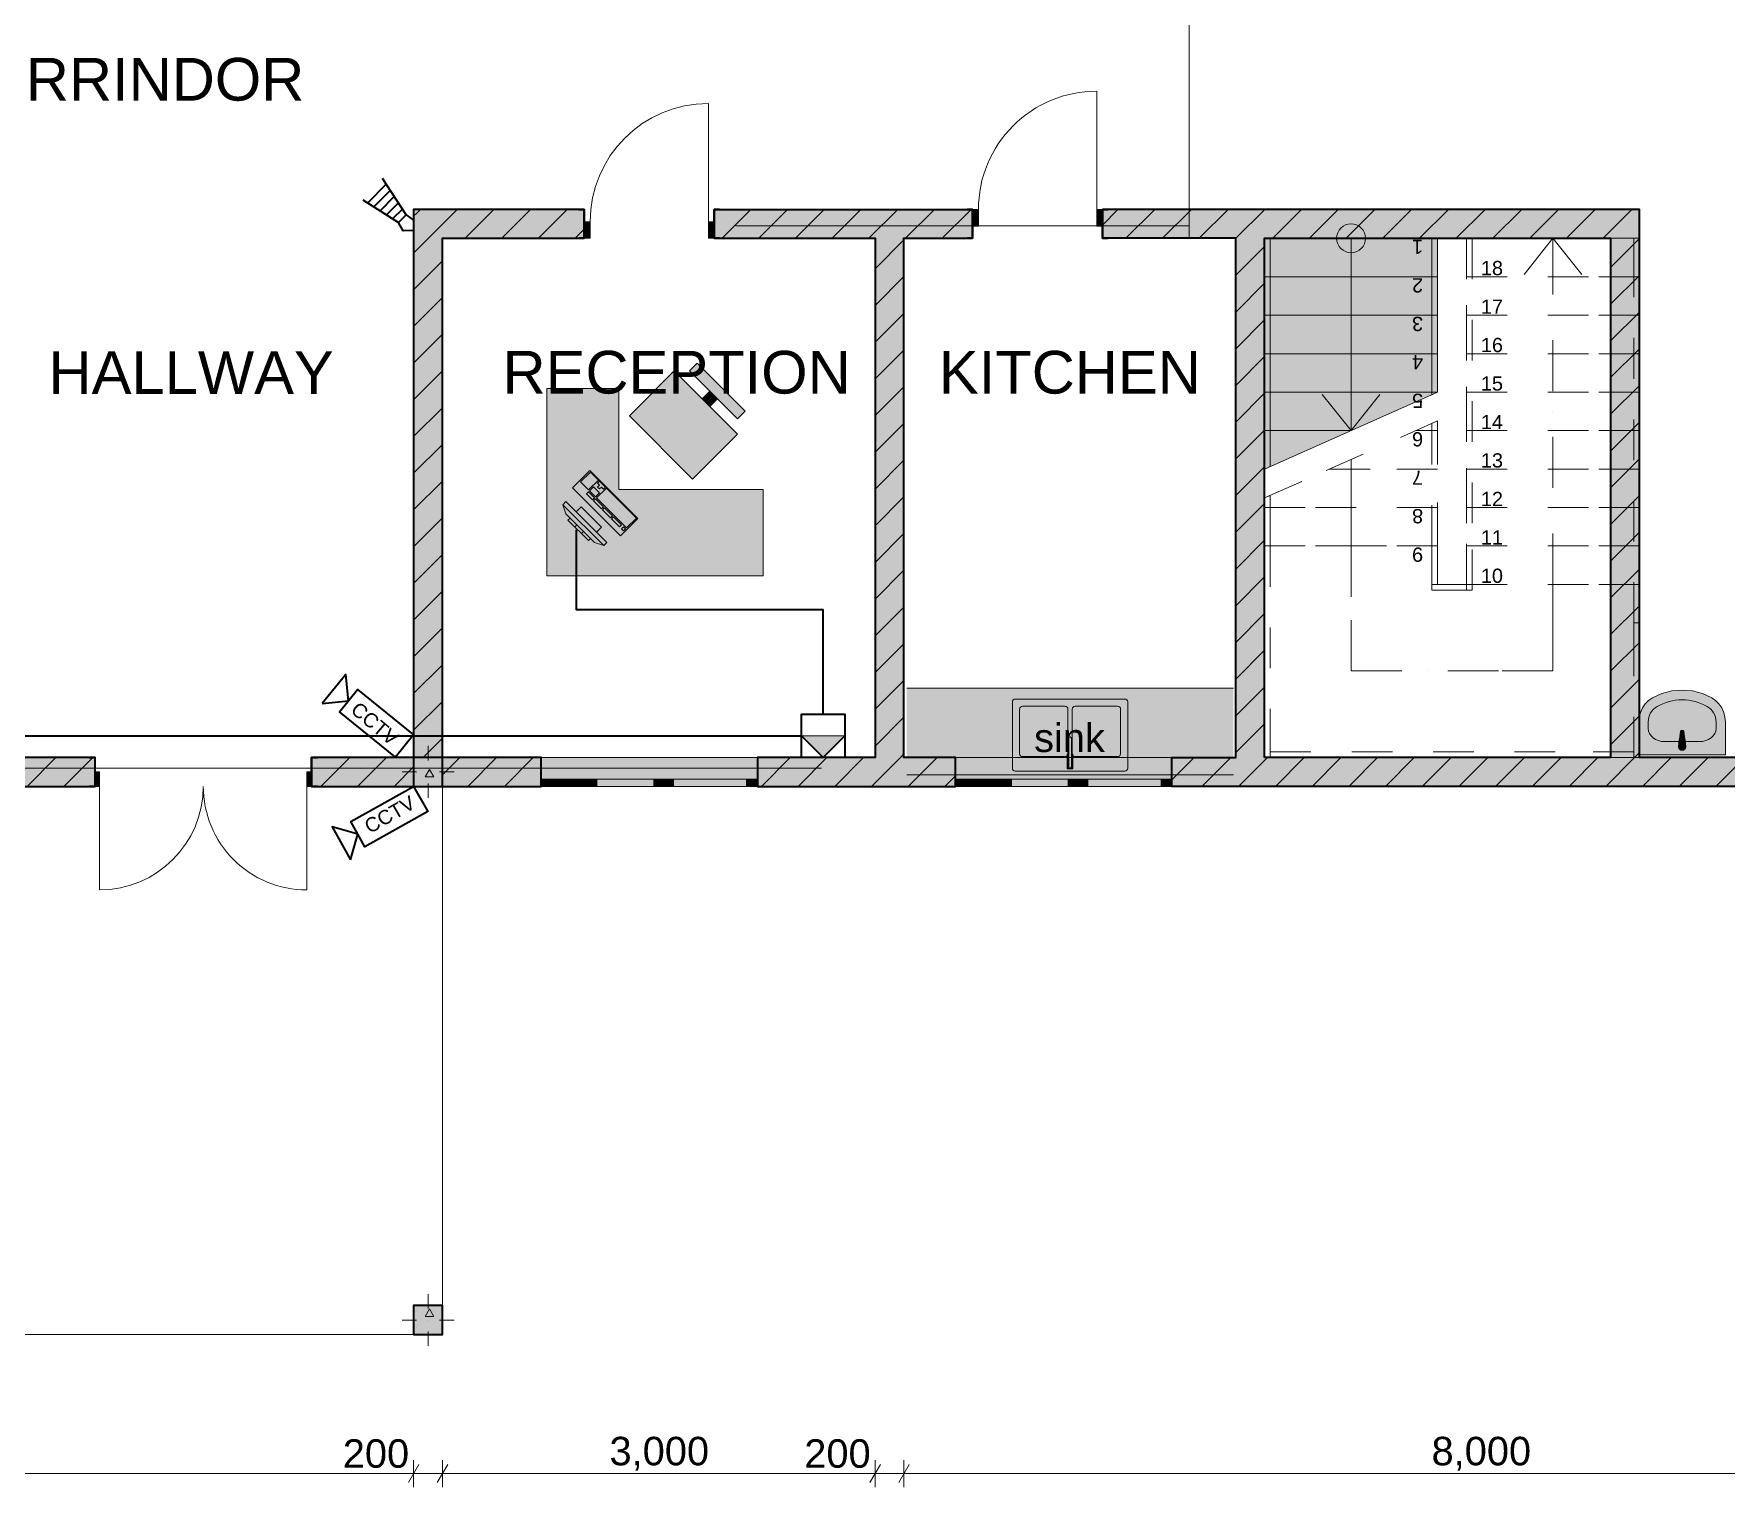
# Model space of a CAD drawing. Header units: millimetres. Extents: x 0.6 to 15.6, y 0.6 to 9.9.
# Drawn here: x 5.384 to 10.004, y 2.847 to 6.815 of the extents above; entities that cross this region are included whole.
import ezdxf

# ---------------------------------------------------------------- set-up
doc = ezdxf.new("R2010")
doc.units = ezdxf.units.MM
doc.layers.add('PDF_Geometry', color=7, linetype='Continuous', true_color=0x029e21)
doc.layers.add('PDF_Solid Fills', color=7, linetype='Continuous', true_color=0xffffff)
doc.layers.add('PDF_Text', color=7, linetype='Continuous')
doc.styles.add('PDF Arial-BoldMT', font='arial.ttf')
doc.styles.add('PDF ArialMT', font='arial.ttf')

msp = doc.modelspace()

# ---------------------------------------------------------------- hatches: boundary and pattern name
at = {"layer": 'PDF_Solid Fills', "transparency": 33554559}
for points in [[(6.4207, 6.3351), (6.8866, 6.3351), (6.8866, 6.3017), (6.8866, 6.2564), (6.4994, 6.2564)], [(7.2409, 6.3351), (7.9467, 6.3351), (7.9467, 6.2899), (7.9467, 6.2564), (7.2409, 6.2564), (7.2409, 6.3017)], [(8.3011, 6.3351), (9.7672, 6.3351), (9.6884, 6.2564), (8.3011, 6.2564), (8.3011, 6.2899)], [(6.7844, 5.3347), (6.7844, 5.8465), (6.9812, 5.8465), (6.9812, 5.5709), (7.3749, 5.5709), (7.3749, 5.3347)], [(6.9478, 5.4261), (6.9395, 5.4178), (6.9144, 5.4261), (6.9033, 5.4372), (6.8977, 5.4317), (6.842, 5.4873), (6.8476, 5.4929), (6.8364, 5.5041), (6.8281, 5.5291), (6.8364, 5.5375), (6.8643, 5.5096), (6.8782, 5.5236), (6.9339, 5.4679), (6.92, 5.454)], [(8.3623, 4.9988), (8.3679, 4.9965), (8.3701, 4.991), (8.3701, 4.8099), (8.3679, 4.8043), (8.3623, 4.802), (8.0631, 4.802), (8.0575, 4.8043), (8.0552, 4.8099), (8.0552, 4.991), (8.0575, 4.9965), (8.0631, 4.9988)], [(10.0018, 4.8461), (9.7655, 4.8461), (9.7655, 4.9363), (9.7667, 4.9496), (9.7701, 4.9624), (9.7756, 4.9744), (9.7831, 4.9853), (9.7922, 4.9945), (9.8029, 5.0018), (9.8285, 5.0136), (9.8557, 5.0208), (9.8837, 5.0232), (9.9116, 5.0208), (9.9388, 5.0136), (9.9644, 5.0018), (9.975, 4.9945), (9.9842, 4.9853), (9.9917, 4.9744), (9.9972, 4.9624), (10.0006, 4.9496), (10.0018, 4.9363)], [(9.8935, 4.8687), (9.8906, 4.8617), (9.8837, 4.8588), (9.8767, 4.8617), (9.8738, 4.8687), (9.8754, 4.8852), (9.8767, 4.8889), (9.8793, 4.9098), (9.8807, 4.9125), (9.8837, 4.9136), (9.8866, 4.9125), (9.888, 4.9098), (9.8906, 4.8889), (9.8919, 4.8852)], [(8.2162, 4.8917), (8.2162, 4.8138), (8.2152, 4.8113), (8.2127, 4.8103), (8.2102, 4.8113), (8.2091, 4.8138), (8.2091, 4.8917), (8.2102, 4.8942), (8.2127, 4.8953), (8.2152, 4.8942)], [(5.2396, 4.8391), (5.5509, 4.8391), (5.5509, 4.7997), (5.5509, 4.7603), (5.2396, 4.7603)], [(6.4207, 4.8391), (6.4207, 4.7603), (6.1414, 4.7603), (6.1414, 4.7997), (6.1414, 4.8391)], [(6.7685, 4.8391), (6.7685, 4.78), (6.7685, 4.7603), (6.4994, 4.7603), (6.4994, 4.8391)], [(6.7685, 4.7603), (6.7685, 4.78), (6.7685, 4.8391), (7.359, 4.8391), (7.359, 4.78), (7.359, 4.7603)], [(7.9001, 4.8391), (7.9001, 4.78), (7.9001, 4.7603), (7.359, 4.7603), (7.359, 4.78), (7.359, 4.8391)], [(7.9001, 4.7603), (7.9001, 4.78), (7.9001, 4.8391), (8.4906, 4.8391), (8.4906, 4.78), (8.4906, 4.7603)], [(8.2205, 4.8339), (8.2205, 4.8083), (8.2048, 4.8083), (8.2048, 4.8339), (8.2091, 4.8339), (8.2091, 4.8138), (8.2102, 4.8113), (8.2127, 4.8103), (8.2152, 4.8113), (8.2162, 4.8138), (8.2162, 4.8339)], [(10.9089, 4.8391), (10.9876, 4.7603), (8.4906, 4.7603), (8.4906, 4.78), (8.4906, 4.8391)]]:
    msp.add_hatch(color=256, dxfattribs=at).paths.add_polyline_path(points)

# ---------------------------------------------------------------- linework, layer by layer
at = {"layer": 'PDF_Geometry', "color": 123, "lineweight": 18, "true_color": 0x71cebe}
msp.add_lwpolyline([(1.3813, 8.7761), (10.9876, 8.7761), (10.9876, 4.7603), (6.4994, 4.7603), (6.4994, 3.2643), (5.1608, 3.2643), (5.1608, 4.7603), (1.3813, 4.7603)], close=True, dxfattribs=at)
at = {"layer": 'PDF_Geometry', "color": 52, "lineweight": 18, "true_color": 0xdcd214}
for points in [[(7.5342, 4.8101), (1.427, 4.8101), (1.427, 8.7221), (8.5381, 8.7221), (8.5381, 6.2564)], [(8.5381, 6.2904), (7.3001, 6.2904)]]:
    msp.add_lwpolyline(points, dxfattribs=at)
at = {"layer": 'PDF_Geometry', "color": 30, "lineweight": 18, "true_color": 0xff6600}
for points in [[(8.2853, 6.3351), (8.2853, 6.658, 0.414238), (7.9625, 6.3351)], [(7.2252, 6.3017), (7.2252, 6.6245, 0.414192), (6.9023, 6.3017)], [(5.5635, 4.7603), (5.5635, 4.4777, 0.414171), (5.8462, 4.7603, 0.414224), (6.1288, 4.4777), (6.1288, 4.7603)]]:
    msp.add_lwpolyline(points, format="xyb", dxfattribs=at)
at = {"layer": 'PDF_Geometry', "color": 5, "lineweight": 35}
for points in [[(6.2824, 6.3614), (6.3792, 6.2999), (6.4001, 6.3208), (6.3356, 6.4197)], [(6.346, 6.4038), (6.2953, 6.3532)], [(6.357, 6.387), (6.3123, 6.3424)], [(6.3679, 6.3703), (6.3294, 6.3316)], [(6.3789, 6.3533), (6.3464, 6.3208)], [(6.3899, 6.3364), (6.3634, 6.3099)], [(6.4001, 6.3208), (6.4205, 6.3063), (6.4207, 6.2776), (6.3923, 6.2765), (6.3792, 6.2999)], [(7.5383, 4.9572), (7.5383, 5.2426), (6.865, 5.2426), (6.865, 5.461)], [(1.7284, 4.8981), (2.6341, 4.8981), (2.6932, 4.8391), (2.7522, 4.8981), (3.7374, 4.8981), (3.7965, 4.8391), (3.8555, 4.8981), (7.4793, 4.8981), (7.5383, 4.8391), (7.5974, 4.8981)]]:
    msp.add_lwpolyline(points, dxfattribs=at)
at = {"layer": 'PDF_Geometry', "color": 7, "lineweight": 35}
for points in [[(6.8866, 6.3351), (6.8866, 6.3017), (6.8866, 6.2564), (6.872, 6.2564), (6.8866, 6.2564), (6.8866, 6.3017), (6.8866, 6.3351), (6.872, 6.3351), (6.8866, 6.3351), (6.4207, 6.3351), (6.4207, 4.8391), (6.1414, 4.8391)], [(7.2409, 6.3351), (7.2555, 6.3351), (7.2409, 6.3351), (7.2409, 6.3017), (7.2409, 6.3351), (7.9467, 6.3351), (7.9322, 6.3351), (7.9467, 6.3351), (7.9467, 6.2899), (7.9467, 6.2564), (7.9467, 6.2899), (7.9467, 6.3351)], [(10.2396, 4.869), (10.2731, 4.869), (10.2396, 4.869), (10.2396, 4.8544), (10.2396, 4.869), (10.2396, 4.8391), (9.7672, 4.8391), (9.7672, 6.3351), (8.3011, 6.3351), (8.3156, 6.3351), (8.3011, 6.3351)], [(8.4906, 4.7603), (8.4906, 4.78), (8.4906, 4.8391), (8.6648, 4.8391), (8.6648, 6.2564), (8.3011, 6.2564), (8.3156, 6.2564), (8.3011, 6.2564), (8.3011, 6.2899), (8.3011, 6.3351), (8.3011, 6.2899), (8.3011, 6.2564)], [(7.2409, 6.2564), (7.2409, 6.3017), (7.2409, 6.2564), (7.2555, 6.2564), (7.2409, 6.2564), (7.6805, 6.2564), (7.6805, 4.8391), (7.359, 4.8391), (7.359, 4.78), (7.359, 4.7603)], [(6.4994, 4.7603), (6.7685, 4.7603), (6.7685, 4.78), (6.7685, 4.8391), (6.4994, 4.8391), (6.4994, 6.2564), (6.8866, 6.2564)], [(7.359, 4.78), (7.359, 4.7603), (7.9001, 4.7603), (7.9001, 4.78), (7.9001, 4.8391), (7.7593, 4.8391), (7.7593, 6.2564), (7.9467, 6.2564), (7.9322, 6.2564), (7.9467, 6.2564)], [(10.3183, 4.869), (10.2731, 4.869), (10.3183, 4.869), (10.3183, 4.8544), (10.3183, 4.869), (10.3183, 4.8391), (10.9089, 4.8391), (10.9089, 4.8975), (10.9286, 4.8975), (10.9876, 4.8975), (10.9876, 4.7603), (8.4906, 4.7603), (8.4906, 4.78)], [(5.2396, 4.7603), (5.5509, 4.7603), (5.5509, 4.7997), (5.5509, 4.8391), (5.2396, 4.8391)], [(5.5509, 4.7603), (5.534, 4.7603), (5.5509, 4.7603), (5.5509, 4.7997), (5.5509, 4.8391), (5.534, 4.8391), (5.5509, 4.8391)], [(6.1414, 4.7603), (6.1414, 4.7997), (6.1414, 4.7603), (6.1584, 4.7603), (6.1414, 4.7603), (6.4207, 4.7603)], [(6.7685, 4.7603), (6.7685, 4.78)], [(7.9001, 4.7603), (7.9001, 4.78)]]:
    msp.add_lwpolyline(points, dxfattribs=at)
at = {"layer": 'PDF_Geometry', "color": 21, "lineweight": 9, "true_color": 0xff9955}
for points in [[(6.5395, 6.3351), (6.4801, 6.2757), (6.4207, 6.2163)], [(6.4393, 6.3351), (6.43, 6.3259), (6.4207, 6.3166)], [(6.6397, 6.3351), (6.561, 6.2564)], [(6.7399, 6.3351), (6.6612, 6.2564)], [(6.8402, 6.3351), (6.7614, 6.2564)], [(7.3413, 6.3351), (7.2625, 6.2564)], [(7.4415, 6.3351), (7.3627, 6.2564)], [(7.5417, 6.3351), (7.463, 6.2564)], [(7.6419, 6.3351), (7.5632, 6.2564)], [(7.7422, 6.3351), (7.6634, 6.2564)], [(7.8424, 6.3351), (7.7636, 6.2564)], [(7.9426, 6.3351), (7.8638, 6.2564)], [(8.3435, 6.3351), (8.3011, 6.2927)], [(8.4437, 6.3351), (8.365, 6.2564)], [(8.5439, 6.3351), (8.4652, 6.2564)], [(8.6441, 6.3351), (8.5654, 6.2564)], [(8.6648, 6.2556), (8.6656, 6.2564), (8.7444, 6.3351)], [(8.8446, 6.3351), (8.7659, 6.2564)], [(8.9448, 6.3351), (8.8661, 6.2564)], [(9.045, 6.3351), (8.9663, 6.2564)], [(9.1452, 6.3351), (9.0665, 6.2564)], [(9.2455, 6.3351), (9.1667, 6.2564)], [(9.3457, 6.3351), (9.2669, 6.2564)], [(9.4459, 6.3351), (9.3672, 6.2564)], [(9.5461, 6.3351), (9.4674, 6.2564)], [(9.6463, 6.3351), (9.5676, 6.2564)], [(9.7466, 6.3351), (9.6678, 6.2564)], [(6.8866, 6.2814), (6.8616, 6.2564)], [(7.6805, 6.1733), (7.7593, 6.2521)], [(9.7672, 6.2555), (9.6884, 6.1768)], [(6.4994, 6.1949), (6.4207, 6.1161)], [(8.6648, 6.1554), (8.7435, 6.2341)], [(7.6805, 6.0731), (7.7593, 6.1518)], [(9.7672, 6.1553), (9.6884, 6.0766)], [(8.6648, 6.0551), (8.7435, 6.1339)], [(6.4994, 6.0946), (6.4207, 6.0159)], [(9.7672, 6.0551), (9.6884, 5.9764)], [(7.6805, 5.9729), (7.7593, 6.0516)], [(8.6648, 5.9549), (8.7435, 6.0337)], [(6.4994, 5.9944), (6.4207, 5.9157)], [(7.6805, 5.8727), (7.7593, 5.9514)], [(8.6648, 5.8547), (8.7435, 5.9334)], [(9.7672, 5.9549), (9.6884, 5.8761)], [(6.4994, 5.8942), (6.4207, 5.8155)], [(7.6805, 5.7724), (7.7593, 5.8512)], [(8.6648, 5.7545), (8.7435, 5.8333)], [(9.7672, 5.8547), (9.6884, 5.7759)], [(6.4994, 5.794), (6.4207, 5.7152)], [(7.6805, 5.6722), (7.7593, 5.751)], [(8.6648, 5.6543), (8.7435, 5.733)], [(9.7672, 5.7544), (9.6884, 5.6757)], [(6.4994, 5.6938), (6.4207, 5.615)], [(7.6805, 5.572), (7.7593, 5.6507)], [(9.7672, 5.6542), (9.6884, 5.5755)], [(6.4994, 5.5935), (6.4207, 5.5148)], [(8.6648, 5.554), (8.7435, 5.6328)], [(7.6805, 5.4718), (7.7593, 5.5505)], [(9.7672, 5.554), (9.6884, 5.4753)], [(8.6648, 5.4538), (8.7435, 5.5326)], [(6.4994, 5.4933), (6.4207, 5.4146)], [(9.7672, 5.4538), (9.6884, 5.375)], [(7.6805, 5.3716), (7.7593, 5.4503)], [(8.6648, 5.3536), (8.7435, 5.4323)], [(6.4994, 5.3931), (6.4207, 5.3144)], [(7.6805, 5.2713), (7.7593, 5.3501)], [(8.6648, 5.2534), (8.7435, 5.3321)], [(9.7672, 5.3536), (9.6884, 5.2748)], [(6.4994, 5.2929), (6.4207, 5.2141)], [(7.6805, 5.1711), (7.7593, 5.2499)], [(8.6648, 5.1532), (8.7435, 5.2319)], [(9.7672, 5.2533), (9.6884, 5.1746)], [(6.4994, 5.1927), (6.4207, 5.1139)], [(7.6805, 5.0709), (7.7593, 5.1496)], [(8.6648, 5.0529), (8.7435, 5.1317)], [(9.7672, 5.1531), (9.6884, 5.0744)], [(6.4994, 5.0924), (6.4207, 5.0137)], [(7.6805, 4.9707), (7.7593, 5.0494)], [(9.7672, 5.0529), (9.6884, 4.9742)], [(6.4994, 4.9922), (6.4207, 4.9135)], [(8.6648, 4.9527), (8.7435, 5.0315)], [(7.6805, 4.8705), (7.7593, 4.9492)], [(9.7672, 4.9527), (9.6884, 4.8739)], [(8.6648, 4.8525), (8.7435, 4.9312)], [(6.4994, 4.892), (6.4465, 4.8391)], [(9.7672, 4.8525), (9.7538, 4.8391), (9.6751, 4.7603)], [(5.4443, 4.8391), (5.3656, 4.7603)], [(5.5445, 4.8391), (5.4658, 4.7603)], [(6.1458, 4.8391), (6.1414, 4.8347)], [(6.2461, 4.8391), (6.1673, 4.7603)], [(6.3463, 4.8391), (6.2676, 4.7603)], [(6.4207, 4.8132), (6.3678, 4.7603)], [(6.5468, 4.8391), (6.4994, 4.7918)], [(6.647, 4.8391), (6.5682, 4.7603)], [(6.7472, 4.8391), (6.6684, 4.7603)], [(7.4487, 4.8391), (7.37, 4.7603)], [(7.549, 4.8391), (7.4702, 4.7603)], [(7.6492, 4.8391), (7.5704, 4.7603)], [(7.6707, 4.7603), (7.7494, 4.8391), (7.7593, 4.849)], [(7.8496, 4.8391), (7.7709, 4.7603)], [(8.5512, 4.8391), (8.4906, 4.7786)], [(8.6514, 4.8391), (8.5726, 4.7603)], [(8.7516, 4.8391), (8.6729, 4.7603)], [(8.8518, 4.8391), (8.7731, 4.7603)], [(8.952, 4.8391), (8.8733, 4.7603)], [(9.0522, 4.8391), (8.9735, 4.7603)], [(9.1525, 4.8391), (9.0737, 4.7603)], [(9.2527, 4.8391), (9.174, 4.7603)], [(9.3529, 4.8391), (9.2742, 4.7603)], [(9.4531, 4.8391), (9.3744, 4.7603)], [(9.5533, 4.8391), (9.4746, 4.7603)], [(9.6536, 4.8391), (9.5748, 4.7603)], [(9.854, 4.8391), (9.7753, 4.7603)], [(9.9542, 4.8391), (9.8755, 4.7603)], [(10.0544, 4.8391), (9.9757, 4.7603)], [(7.9001, 4.7893), (7.8711, 4.7603)]]:
    msp.add_lwpolyline(points, dxfattribs=at)
at = {"layer": 'PDF_Geometry', "color": 30, "lineweight": 20, "true_color": 0xff6600}
for points in [[(7.9467, 6.2899), (7.9625, 6.2899), (7.9625, 6.3351), (7.9467, 6.3351)], [(8.3011, 6.3351), (8.2853, 6.3351), (8.2853, 6.2899), (8.3011, 6.2899)], [(6.8866, 6.2564), (6.9023, 6.2564), (6.9023, 6.3017), (6.8866, 6.3017)], [(7.2409, 6.3017), (7.2252, 6.3017), (7.2252, 6.2564), (7.2409, 6.2564)], [(5.5509, 4.7603), (5.5635, 4.7603), (5.5635, 4.7997), (5.5509, 4.7997)], [(6.1414, 4.7997), (6.1288, 4.7997), (6.1288, 4.7603), (6.1414, 4.7603)], [(6.8866, 4.78), (6.921, 4.78), (6.921, 4.7603), (6.8866, 4.7603), (6.8522, 4.7603), (6.8522, 4.78)], [(7.1031, 4.78), (7.1299, 4.78), (7.1299, 4.7603), (7.1031, 4.7603), (7.0764, 4.7603), (7.0764, 4.78)], [(8.0182, 4.78), (8.0526, 4.78), (8.0526, 4.7603), (8.0182, 4.7603), (7.9837, 4.7603), (7.9837, 4.78)], [(8.2347, 4.78), (8.2615, 4.78), (8.2615, 4.7603), (8.2347, 4.7603), (8.2079, 4.7603), (8.2079, 4.78)]]:
    msp.add_lwpolyline(points, close=True, dxfattribs=at)
at = {"layer": 'PDF_Geometry', "color": 251, "lineweight": 9, "true_color": 0x6a6a6a}
msp.add_lwpolyline([(8.9798, 6.2958, 0.414379), (8.9404, 6.2564, 0.414002), (8.9798, 6.217, 0.413996), (9.0191, 6.2564, 0.414373)], format="xyb", close=True, dxfattribs=at)
at = {"layer": 'PDF_Geometry', "color": 7, "lineweight": 35}
for points in [[(8.7435, 4.8391), (8.7435, 6.2564), (9.6884, 6.2564), (9.6884, 4.8391)], [(6.1584, 4.8391), (6.1414, 4.8391), (6.1414, 4.7997), (6.1414, 4.8391)]]:
    msp.add_lwpolyline(points, close=True, dxfattribs=at)
at = {"layer": 'PDF_Geometry', "color": 251, "lineweight": 9, "true_color": 0x6a6a6a}
for points in [[(9.216, 6.2564), (8.7435, 6.2564), (8.7435, 5.6265), (9.216, 5.8365)], [(8.7593, 6.2564), (8.7593, 5.6335), (8.7435, 5.6265), (8.7435, 6.2564)], [(8.7435, 5.5477), (8.7593, 5.5547), (8.7593, 5.4165), (8.7435, 5.4165)], [(8.7435, 5.4165), (8.8546, 5.4165)], [(9.2002, 5.4165), (9.216, 5.4165), (9.216, 5.3115), (9.2002, 5.3115)], [(9.2002, 5.2958), (9.2002, 5.3115), (9.2947, 5.3115), (9.2947, 5.2958)], [(9.6281, 5.3115), (9.517, 5.3115)]]:
    msp.add_lwpolyline(points, close=True, dxfattribs=at)
for points in [[(9.216, 5.8365), (9.216, 6.2564), (9.2002, 6.2564), (9.2002, 5.8295), (9.216, 5.8365), (8.7435, 5.8365)], [(8.9798, 6.2564), (8.9798, 5.7315), (9.0585, 5.8299)], [(9.4058, 6.2564), (9.2947, 6.2564), (9.2947, 6.1453), (9.2947, 6.2564), (9.3105, 6.2564), (9.3105, 6.1453)], [(9.545, 6.2564), (9.4338, 6.2564)], [(9.6097, 6.158), (9.5309, 6.2564), (9.4522, 6.158)], [(9.5309, 6.1032), (9.5309, 6.1175), (9.5309, 6.2564)], [(9.7514, 6.0954), (9.7514, 6.1453), (9.7514, 6.2564), (9.7672, 6.2564), (9.7672, 6.1453), (9.7672, 6.2564), (9.6561, 6.2564)], [(9.216, 6.1514), (8.7435, 6.1514)], [(9.2947, 6.1514), (9.4058, 6.1514)], [(9.517, 6.1514), (9.6281, 6.1514)], [(9.6561, 6.1514), (9.7672, 6.1514)], [(9.2947, 5.9625), (9.2947, 6.0736)], [(9.7672, 5.9782), (9.7672, 6.0893)], [(9.216, 6.0464), (8.7435, 6.0464)], [(9.2947, 6.0464), (9.4058, 6.0464)], [(9.2947, 6.0342), (9.2947, 5.9231)], [(9.3105, 6.0342), (9.3105, 5.9231)], [(9.517, 6.0464), (9.6281, 6.0464)], [(9.5309, 6.0477), (9.5309, 6.0477)], [(9.6561, 6.0464), (9.7672, 6.0464)], [(9.7672, 6.0342), (9.7672, 5.9231)], [(9.5309, 5.8393), (9.5309, 5.9782)], [(9.7514, 5.8732), (9.7514, 5.9843)], [(9.216, 5.9414), (8.7435, 5.9414)], [(9.2947, 5.9414), (9.4058, 5.9414)], [(9.517, 5.9414), (9.6281, 5.9414)], [(9.6561, 5.9414), (9.7672, 5.9414)], [(8.901, 5.8299), (8.9798, 5.7315), (8.7435, 5.7315)], [(9.2947, 5.7402), (9.2947, 5.8513)], [(9.2947, 5.8365), (9.4058, 5.8365)], [(9.517, 5.8365), (9.6281, 5.8365)], [(9.6561, 5.8365), (9.7672, 5.8365)], [(9.7672, 5.756), (9.7672, 5.8671)], [(9.2947, 5.812), (9.2947, 5.7008)], [(9.3105, 5.812), (9.3105, 5.7008)], [(9.5309, 5.7838), (9.5309, 5.7838)], [(9.7672, 5.812), (9.7672, 5.7008)], [(9.216, 5.6387), (9.216, 5.6466), (9.216, 5.7577), (9.1144, 5.7126)], [(9.216, 5.7315), (9.1569, 5.7315)], [(9.2002, 5.6387), (9.2002, 5.6396), (9.2002, 5.7507), (9.216, 5.7577), (9.216, 5.6466)], [(9.2947, 5.7315), (9.4058, 5.7315)], [(9.517, 5.7315), (9.6281, 5.7315)], [(9.6561, 5.7315), (9.7672, 5.7315)], [(9.7514, 5.651), (9.7514, 5.7621)], [(9.5309, 5.5754), (9.5309, 5.7143)], [(9.0129, 5.6675), (8.9114, 5.6223)], [(8.9798, 5.6527), (8.9798, 5.4165), (8.9798, 5.2776)], [(9.7672, 5.5338), (9.7672, 5.6449)], [(8.8451, 5.5929), (8.7435, 5.5477), (8.7435, 5.4165), (8.7435, 5.3054), (8.7435, 5.2835)], [(9.0318, 5.6265), (8.9207, 5.6265)], [(9.216, 5.6265), (9.1049, 5.6265)], [(9.2947, 5.518), (9.2947, 5.6291)], [(9.2947, 5.6265), (9.4058, 5.6265)], [(9.517, 5.6265), (9.6281, 5.6265)], [(9.6561, 5.6265), (9.7672, 5.6265)], [(9.2947, 5.5897), (9.2947, 5.4786)], [(9.3105, 5.5897), (9.3105, 5.4786)], [(9.7672, 5.5897), (9.7672, 5.4786)], [(8.8546, 5.5215), (8.7435, 5.5215)], [(8.9938, 5.5215), (8.8826, 5.5215)], [(9.2947, 5.4227), (9.2947, 5.3115), (9.4058, 5.3115), (9.2947, 5.3115), (9.216, 5.3115), (9.216, 5.4165), (9.1049, 5.4165), (9.216, 5.4165), (9.216, 5.5276), (9.216, 5.5355)], [(9.216, 5.5215), (9.1049, 5.5215)], [(9.216, 5.5276), (9.216, 5.4165), (9.2002, 5.4165), (9.2002, 5.5276)], [(9.2947, 5.5215), (9.4058, 5.5215)], [(9.517, 5.5215), (9.6281, 5.5215)], [(9.5309, 5.5199), (9.5309, 5.5199)], [(9.6561, 5.5215), (9.7672, 5.5215)], [(9.7514, 5.4288), (9.7514, 5.5399)], [(8.7435, 5.4165), (8.7593, 5.4165)], [(8.7435, 5.3054), (8.7435, 5.4165)], [(8.7593, 5.4165), (8.7593, 5.3054)], [(8.9938, 5.4165), (8.8826, 5.4165)], [(8.9658, 5.4165), (9.0769, 5.4165)], [(9.2947, 5.4165), (9.4058, 5.4165)], [(9.3105, 5.4069), (9.3105, 5.2958), (9.2947, 5.2958), (9.2947, 5.4069)], [(9.5309, 5.4504), (9.5309, 5.3115), (9.5309, 5.0753), (9.392, 5.0753)], [(9.517, 5.4165), (9.6281, 5.4165)], [(9.7672, 5.2004), (9.7672, 5.3115), (9.6561, 5.3115), (9.7672, 5.3115), (9.7672, 5.4227)], [(9.6561, 5.4165), (9.7672, 5.4165)], [(9.7672, 5.3675), (9.7672, 5.3177), (9.7672, 5.2066), (9.7514, 5.2066), (9.7672, 5.2066), (9.7672, 5.0954)], [(9.7514, 5.0613), (9.7514, 5.0954), (9.7514, 5.2066), (9.7514, 5.3177)], [(8.7435, 5.1943), (8.7435, 5.0832)], [(8.7593, 5.1943), (8.7593, 5.0832)], [(8.9798, 5.2142), (8.9798, 5.0753), (9.1187, 5.0753)], [(8.7435, 5.0613), (8.7435, 5.1724)], [(9.7672, 5.0613), (9.7672, 5.1724)], [(9.1881, 5.0753), (9.1881, 5.0753)], [(9.2437, 5.0753), (9.3826, 5.0753)], [(8.7435, 4.9721), (8.7435, 4.9502), (8.7435, 4.8391), (8.8546, 4.8391)], [(8.7593, 4.9721), (8.7593, 4.9502), (8.7593, 4.8391), (8.7435, 4.8391), (8.7435, 4.9502)], [(9.6324, 4.8391), (9.6561, 4.8391), (9.7672, 4.8391), (9.7672, 4.9502), (9.7672, 4.9843)], [(9.7672, 4.9502), (9.7672, 4.8391), (9.7514, 4.8391), (9.7514, 4.9502)], [(8.8704, 4.8391), (8.7593, 4.8391), (8.7593, 4.8548), (8.8704, 4.8548)], [(8.9815, 4.8548), (9.0926, 4.8548)], [(9.2037, 4.8548), (9.3148, 4.8548)], [(9.4259, 4.8548), (9.5371, 4.8548)], [(9.6403, 4.8548), (9.7514, 4.8548), (9.7514, 4.8391), (9.6403, 4.8391)], [(8.9658, 4.8391), (9.0769, 4.8391)], [(9.0848, 4.8391), (8.9737, 4.8391)], [(9.188, 4.8391), (9.2991, 4.8391)], [(9.307, 4.8391), (9.1959, 4.8391)], [(9.4102, 4.8391), (9.5213, 4.8391)], [(9.5292, 4.8391), (9.4181, 4.8391)]]:
    msp.add_lwpolyline(points, dxfattribs=at)
at = {"layer": 'PDF_Geometry', "lineweight": 20}
for points in [[(7.1948, 5.9153), (7.1739, 5.8944), (7.3048, 5.7636), (7.3256, 5.7844)], [(7.0096, 5.7719), (7.1822, 5.5993), (7.3048, 5.7218), (7.1322, 5.8944)], [(6.7844, 5.3347), (7.3749, 5.3347), (7.3749, 5.5709), (6.9812, 5.5709), (6.9812, 5.8465), (6.7844, 5.8465)], [(7.2289, 5.7977), (7.2498, 5.8185), (7.2289, 5.8394), (7.208, 5.8185)], [(6.9854, 5.4442), (7.0327, 5.4915), (6.9019, 5.6224), (6.8546, 5.5751)], [(6.9251, 5.5965), (6.9033, 5.6183), (6.8762, 5.5913), (6.8981, 5.5695)], [(6.9442, 5.5774), (6.9278, 5.5938), (6.9224, 5.5884), (6.9278, 5.5829), (6.9224, 5.5775), (6.9279, 5.5721), (6.9333, 5.5775), (6.9387, 5.572)], [(6.9144, 5.5477), (6.8981, 5.5641), (6.8927, 5.5587), (6.909, 5.5423)], [(6.9279, 5.5612), (6.9116, 5.5776), (6.9008, 5.5668), (6.9172, 5.5504)], [(6.939, 5.5232), (6.9172, 5.545), (6.9118, 5.5396), (6.9336, 5.5178)], [(7.0286, 5.4929), (6.9469, 5.5747), (6.9199, 5.5477), (7.0016, 5.4659)], [(6.9478, 5.4261), (6.8364, 5.5375), (6.8281, 5.5291), (6.9395, 5.4178)], [(6.9339, 5.4679), (6.8782, 5.5236), (6.8643, 5.5096), (6.92, 5.454)], [(6.9635, 5.4986), (6.9417, 5.5205), (6.9363, 5.5151), (6.9581, 5.4932)], [(6.9033, 5.4372), (6.8476, 5.4929), (6.842, 5.4873), (6.8977, 5.4317)], [(6.9881, 5.4741), (6.9662, 5.4959), (6.9609, 5.4905), (6.9827, 5.4687)], [(6.999, 5.4632), (6.9935, 5.4687), (6.9881, 5.4632), (6.9936, 5.4578)], [(8.2049, 4.8481), (8.2049, 4.8343), (8.2091, 4.8343), (8.2091, 4.8481)], [(8.2204, 4.8481), (8.2162, 4.8481), (8.2162, 4.8343), (8.2204, 4.8343)]]:
    msp.add_lwpolyline(points, close=True, dxfattribs=at)
for points in [[(6.9395, 5.4178), (6.9144, 5.4261), (6.8364, 5.5041), (6.8281, 5.5291)], [(6.8662, 5.4744), (6.8606, 5.4688)], [(6.8847, 5.4558), (6.8792, 5.4502)], [(8.6588, 5.0284), (7.7666, 5.0284)], [(8.1989, 4.9792), (8.1989, 4.9792)], [(8.3426, 4.9792), (8.3426, 4.9792)], [(8.6588, 4.7921), (7.7666, 4.7921)]]:
    msp.add_lwpolyline(points, dxfattribs=at)
at = {"layer": 'PDF_Geometry', "color": 5, "lineweight": 35}
for points in [[(6.1708, 4.9864), (6.2427, 4.9941), (6.2351, 5.0661)], [(6.4207, 4.9012), (6.3713, 4.8399), (6.2181, 4.9635), (6.2675, 5.0248)], [(7.5974, 4.8391), (7.4793, 4.8391), (7.4793, 4.9572), (7.5974, 4.9572)], [(6.4207, 4.7603), (6.4591, 4.6916), (6.2873, 4.5955), (6.2489, 4.6643)], [(6.2484, 4.5602), (6.2681, 4.6299), (6.1984, 4.6496)]]:
    msp.add_lwpolyline(points, close=True, dxfattribs=at)
at = {"layer": 'PDF_Geometry', "lineweight": 20}
for points in [[(8.0552, 4.8099, 0.412493), (8.0631, 4.802), (8.3623, 4.802, 0.414352), (8.3701, 4.8099), (8.3701, 4.991, 0.414369), (8.3623, 4.9988), (8.0631, 4.9988, 0.41251), (8.0552, 4.991)], [(8.0749, 4.8492, 0.412493), (8.0827, 4.8414), (8.1989, 4.8414, 0.414354), (8.2068, 4.8492), (8.2068, 4.9713, 0.414371), (8.1989, 4.9792), (8.0827, 4.9792, 0.41251), (8.0749, 4.9713)], [(8.2186, 4.8492, 0.412493), (8.2264, 4.8414), (8.3426, 4.8414, 0.414352), (8.3505, 4.8492), (8.3505, 4.9713, 0.414369), (8.3426, 4.9792), (8.2264, 4.9792, 0.41251), (8.2186, 4.9713)], [(8.2127, 4.8953, 0.408318), (8.2091, 4.8917), (8.2091, 4.8138), (8.2091, 4.8339), (8.2048, 4.8339), (8.2048, 4.8083), (8.2205, 4.8083), (8.2205, 4.8339), (8.2162, 4.8339), (8.2162, 4.8138), (8.2162, 4.8917, 0.41671)], [(8.2091, 4.8138, 0.41252), (8.2127, 4.8103, 0.41671), (8.2162, 4.8138, -0.41671), (8.2127, 4.8103, -0.41252)]]:
    msp.add_lwpolyline(points, format="xyb", close=True, dxfattribs=at)
at = {"layer": 'PDF_Geometry', "color": 6, "lineweight": 20}
msp.add_lwpolyline([(10.0018, 4.8461), (10.0018, 4.9363), (10.0006, 4.9496), (9.9972, 4.9624), (9.9917, 4.9744), (9.9842, 4.9853), (9.975, 4.9945), (9.9644, 5.0018), (9.9388, 5.0136), (9.9116, 5.0208), (9.8837, 5.0232), (9.8557, 5.0208), (9.8285, 5.0136), (9.8029, 5.0018), (9.7922, 4.9945), (9.7831, 4.9853), (9.7756, 4.9744), (9.7701, 4.9624), (9.7667, 4.9496), (9.7655, 4.9363), (9.7655, 4.8461)], close=True, dxfattribs=at)
msp.add_lwpolyline([(9.9522, 4.9782, 0.130143), (9.8836, 4.9964, 0.13018), (9.815, 4.9782)], format="xyb", dxfattribs=at)
at = {"layer": 'PDF_Geometry', "color": 8, "lineweight": 15, "true_color": 0x7f7f7f}
msp.add_lwpolyline([(7.5974, 4.8981), (7.4793, 4.8981), (7.5383, 4.8391)], close=True, dxfattribs=at)
at = {"layer": 'PDF_Geometry', "color": 6, "lineweight": 20}
for points in [[(9.7912, 4.9182), (9.7912, 4.9363)], [(9.9761, 4.9182), (9.9761, 4.9363)], [(9.8369, 4.8825), (9.9304, 4.8825)]]:
    msp.add_lwpolyline(points, dxfattribs=at)
for points in [[(9.888, 4.9098, 0.376884), (9.8837, 4.9136, 0.380233), (9.8793, 4.9098), (9.8767, 4.8889, 0.127323), (9.8754, 4.8852), (9.8738, 4.8687, 0.414), (9.8837, 4.8588, 0.414002), (9.8935, 4.8687), (9.8919, 4.8852, 0.127534), (9.8906, 4.8889)], [(9.889, 4.8843), (9.889, 4.8785), (9.8783, 4.8785), (9.8783, 4.8843, -0.413622), (9.8837, 4.8897, -0.413602)]]:
    msp.add_lwpolyline(points, format="xyb", close=True, dxfattribs=at)
at = {"layer": 'PDF_Geometry', "color": 1, "lineweight": 0}
for points in [[(6.4601, 4.8312), (6.4601, 4.8706)], [(6.4286, 4.7997), (6.3892, 4.7997)], [(6.4601, 4.7997), (6.4601, 4.7997)], [(6.4601, 4.7682), (6.4601, 4.7288)], [(6.4916, 4.7997), (6.5309, 4.7997)], [(6.4601, 3.3351), (6.4601, 3.3745)], [(6.4286, 3.3036), (6.3892, 3.3036)], [(6.4601, 3.3036), (6.4601, 3.3036)], [(6.4916, 3.3036), (6.5309, 3.3036)], [(6.4601, 3.2721), (6.4601, 3.2328)]]:
    msp.add_lwpolyline(points, dxfattribs=at)
at = {"layer": 'PDF_Geometry', "color": 14, "lineweight": 35, "true_color": 0xa80f02}
for points in [[(6.4207, 4.7603), (6.4994, 4.7603), (6.4994, 4.8391), (6.4207, 4.8391)], [(6.4207, 3.2643), (6.4994, 3.2643), (6.4994, 3.343), (6.4207, 3.343)]]:
    msp.add_lwpolyline(points, close=True, dxfattribs=at)
at = {"layer": 'PDF_Geometry', "color": 54, "lineweight": 9, "true_color": 0x9f9f00}
for points in [[(6.4408, 4.8334), (6.4408, 4.8334)], [(6.4993, 4.825), (6.4993, 4.825)], [(6.4283, 4.7945), (6.4283, 4.7945)], [(6.4742, 4.8), (6.4742, 4.8)], [(6.4992, 4.7945), (6.4992, 4.7945)], [(6.4283, 3.3299), (6.4283, 3.3299)], [(6.4742, 3.3301), (6.4742, 3.3301)], [(6.4992, 3.3299), (6.4992, 3.3299)], [(6.4283, 3.2827), (6.4283, 3.2827)], [(6.4325, 3.2883), (6.4325, 3.2883)], [(6.4992, 3.2827), (6.4992, 3.2827)]]:
    msp.add_lwpolyline(points, dxfattribs=at)
for points in [[(6.4638, 4.8067), (6.452, 4.7862), (6.4756, 4.7862)], [(6.4638, 3.3338), (6.452, 3.3133), (6.4756, 3.3133)]]:
    msp.add_lwpolyline(points, close=True, dxfattribs=at)
at = {"layer": 'PDF_Geometry', "color": 30, "lineweight": 18, "true_color": 0xff6600}
for points in [[(7.359, 4.8391), (6.7685, 4.8391)], [(8.4906, 4.8391), (7.9001, 4.8391)], [(7.359, 4.7603), (6.7685, 4.7603)], [(6.798, 4.78), (6.8522, 4.78)], [(6.8522, 4.7603), (6.798, 4.7603)], [(6.921, 4.78), (7.0764, 4.78)], [(7.0764, 4.7603), (6.921, 4.7603)], [(7.1299, 4.78), (7.3295, 4.78)], [(7.3295, 4.7603), (7.1299, 4.7603)], [(8.4906, 4.7603), (7.9001, 4.7603)], [(7.9296, 4.78), (7.9837, 4.78)], [(7.9837, 4.7603), (7.9296, 4.7603)], [(8.0526, 4.78), (8.2079, 4.78)], [(8.2079, 4.7603), (8.0526, 4.7603)], [(8.2615, 4.78), (8.4611, 4.78)], [(8.4611, 4.7603), (8.2615, 4.7603)]]:
    msp.add_lwpolyline(points, dxfattribs=at)
at = {"layer": 'PDF_Geometry', "color": 30, "lineweight": 20, "true_color": 0xff6600}
for points in [[(6.7685, 4.78), (6.798, 4.78), (6.798, 4.7603), (6.7685, 4.7603)], [(7.359, 4.7603), (7.3295, 4.7603), (7.3295, 4.78), (7.359, 4.78)], [(7.9001, 4.78), (7.9296, 4.78), (7.9296, 4.7603), (7.9001, 4.7603)], [(8.4906, 4.7603), (8.4611, 4.7603), (8.4611, 4.78), (8.4906, 4.78)]]:
    msp.add_lwpolyline(points, dxfattribs=at)
at = {"layer": 'PDF_Geometry', "color": 7, "lineweight": 13}
for points in [[(6.4207, 2.8473), (6.4207, 2.9212)], [(6.4994, 2.8473), (6.4994, 2.9212)], [(7.6805, 2.8473), (7.6805, 2.9212)], [(7.7593, 2.8473), (7.7593, 2.9212)], [(1.3572, 2.8842), (1.3813, 2.8842), (1.46, 2.8842), (2.8774, 2.8842), (2.9561, 2.8842), (3.901, 2.8842), (3.9797, 2.8842), (6.4207, 2.8842), (6.4994, 2.8842), (7.6805, 2.8842), (7.7593, 2.8842), (10.9089, 2.8842), (10.9876, 2.8842), (11.0117, 2.8842)], [(6.4349, 2.9088), (6.4065, 2.8596)], [(6.5136, 2.9088), (6.4852, 2.8596)], [(7.6948, 2.9088), (7.6663, 2.8596)], [(7.7735, 2.9088), (7.7451, 2.8596)]]:
    msp.add_lwpolyline(points, dxfattribs=at)
at = {"layer": 'PDF_Geometry', "color": 6, "lineweight": 20}
for centre, radius, start, end in [((9.8836, 4.8846), 0.00817, 89.626, 147.8209), ((9.8837, 4.8845), 0.00822, 32.3683, 90.1807)]:
    msp.add_arc(centre, radius, start, end, dxfattribs=at)
for points in [[(9.7912, 4.9363), (9.7912, 4.9538), (9.8004, 4.9699), (9.8151, 4.9782)], [(9.9522, 4.9782), (9.9669, 4.9699), (9.9761, 4.9538), (9.9761, 4.9363)], [(9.8369, 4.8825), (9.8116, 4.8825), (9.7912, 4.8985), (9.7912, 4.9183)], [(9.9761, 4.9183), (9.9761, 4.8985), (9.9556, 4.8825), (9.9303, 4.8825)]]:
    msp.add_open_spline(points, degree=3, dxfattribs=at)
at = {"layer": 'PDF_Geometry', "lineweight": 20}
msp.add_open_spline([(8.2091, 4.8917), (8.2091, 4.8917), (8.2091, 4.8917), (8.2091, 4.8917)], degree=3, dxfattribs=at)
at = {"layer": 'PDF_Solid Fills', "lineweight": 0, "transparency": 33554559}
for points in [[(6.4994, 4.8391), (6.4207, 4.8391), (6.4994, 6.2564), (6.4207, 6.3351)], [(7.9467, 6.2899), (7.9467, 6.3351), (7.9625, 6.2899), (7.9625, 6.3351)], [(8.3011, 6.3351), (8.3011, 6.2899), (8.2853, 6.3351), (8.2853, 6.2899)], [(9.6884, 6.2564), (9.7672, 6.3351), (9.6884, 4.8391), (9.7672, 4.8391)], [(6.8866, 6.2564), (6.8866, 6.3017), (6.9023, 6.2564), (6.9023, 6.3017)], [(7.2409, 6.3017), (7.2409, 6.2564), (7.2252, 6.3017), (7.2252, 6.2564)], [(7.7593, 4.8391), (7.6805, 4.8391), (7.7593, 6.2564), (7.6805, 6.2564)], [(8.6648, 6.2564), (8.7435, 6.2564), (8.6648, 4.8391), (8.7435, 4.8391)], [(9.216, 6.2564), (9.216, 5.8365), (8.7435, 6.2564), (8.7435, 5.6265)], [(8.7435, 6.2564), (8.7593, 6.2564), (8.7435, 5.6265), (8.7593, 5.6335)], [(9.2002, 6.2564), (9.216, 6.2564), (9.2002, 5.8295), (9.216, 5.8365)], [(7.1948, 5.9153), (7.3256, 5.7844), (7.1739, 5.8944), (7.3048, 5.7636)], [(7.0096, 5.7719), (7.1322, 5.8944), (7.1822, 5.5993), (7.3048, 5.7218)], [(7.2289, 5.7977), (7.208, 5.8185), (7.2498, 5.8185), (7.2289, 5.8394)], [(6.9854, 5.4442), (6.8546, 5.5751), (7.0327, 5.4915), (6.9019, 5.6224)], [(8.6588, 5.0284), (8.6588, 4.7921), (7.7666, 5.0284), (7.7666, 4.7921)], [(6.4207, 4.7603), (6.4207, 4.8391), (6.4994, 4.7603), (6.4994, 4.8391)], [(8.2049, 4.8481), (8.2091, 4.8481), (8.2049, 4.8343), (8.2091, 4.8343)], [(8.2204, 4.8481), (8.2204, 4.8343), (8.2162, 4.8481), (8.2162, 4.8343)], [(5.5509, 4.7603), (5.5509, 4.7997), (5.5635, 4.7603), (5.5635, 4.7997)], [(6.1414, 4.7997), (6.1414, 4.7603), (6.1288, 4.7997), (6.1288, 4.7603)], [(6.7685, 4.78), (6.798, 4.78), (6.7685, 4.7603), (6.798, 4.7603)], [(6.8522, 4.7603), (6.798, 4.7603), (6.8522, 4.78), (6.798, 4.78)], [(6.8866, 4.7603), (6.8522, 4.7603), (6.8866, 4.78), (6.8522, 4.78)], [(6.8866, 4.78), (6.921, 4.78), (6.8866, 4.7603), (6.921, 4.7603)], [(7.0764, 4.7603), (6.921, 4.7603), (7.0764, 4.78), (6.921, 4.78)], [(7.1031, 4.7603), (7.0764, 4.7603), (7.1031, 4.78), (7.0764, 4.78)], [(7.1031, 4.78), (7.1299, 4.78), (7.1031, 4.7603), (7.1299, 4.7603)], [(7.3295, 4.7603), (7.1299, 4.7603), (7.3295, 4.78), (7.1299, 4.78)], [(7.359, 4.7603), (7.3295, 4.7603), (7.359, 4.78), (7.3295, 4.78)], [(7.9001, 4.78), (7.9296, 4.78), (7.9001, 4.7603), (7.9296, 4.7603)], [(7.9837, 4.7603), (7.9296, 4.7603), (7.9837, 4.78), (7.9296, 4.78)], [(8.0182, 4.7603), (7.9837, 4.7603), (8.0182, 4.78), (7.9837, 4.78)], [(8.0182, 4.78), (8.0526, 4.78), (8.0182, 4.7603), (8.0526, 4.7603)], [(8.2079, 4.7603), (8.0526, 4.7603), (8.2079, 4.78), (8.0526, 4.78)], [(8.2347, 4.7603), (8.2079, 4.7603), (8.2347, 4.78), (8.2079, 4.78)], [(8.2347, 4.78), (8.2615, 4.78), (8.2347, 4.7603), (8.2615, 4.7603)], [(8.4611, 4.7603), (8.2615, 4.7603), (8.4611, 4.78), (8.2615, 4.78)], [(8.4906, 4.7603), (8.4611, 4.7603), (8.4906, 4.78), (8.4611, 4.78)], [(6.4207, 3.2643), (6.4207, 3.343), (6.4994, 3.2643), (6.4994, 3.343)]]:
    msp.add_solid(points, dxfattribs=at)
at = {"layer": 'PDF_Solid Fills', "color": 7, "lineweight": 0, "transparency": 33554559}
msp.add_solid([(7.5383, 4.8391), (7.4793, 4.8981), (7.5974, 4.8981)], dxfattribs=at)

# ---------------------------------------------------------------- texts
at = {"layer": 'PDF_Text', "color": 173, "true_color": 0x5555ff, "attachment_point": 4, "style": 'PDF Arial-BoldMT'}
for s, insert, char_height in [('CORRINDOR', (5.1177, 6.6897), 0.11663), ('HALLWAY', (5.424, 5.89), 0.11663), ('RECEPTION', (6.6634, 5.89), 0.11663), ('KITCHEN', (7.8546, 5.89), 0.11663), ('sink', (8.1145, 4.8924), 0.07775)]:
    msp.add_mtext(s, dxfattribs=dict(at, insert=insert, char_height=char_height))
at = {"layer": 'PDF_Text', "color": 251, "true_color": 0x6a6a6a, "char_height": 0.0389, "attachment_point": 4, "rotation": 180, "style": 'PDF ArialMT'}
for s, insert in [('1', (9.1766, 6.233)), ('2', (9.1766, 6.128)), ('3', (9.1766, 6.023)), ('4', (9.1766, 5.918)), ('5', (9.1766, 5.813)), ('6', (9.1766, 5.7081)), ('7', (9.1766, 5.6031)), ('8', (9.1766, 5.4981)), ('9', (9.1766, 5.3931))]:
    msp.add_mtext(s, dxfattribs=dict(at, insert=insert))
at = {"layer": 'PDF_Text', "color": 251, "true_color": 0x6a6a6a, "char_height": 0.03888, "attachment_point": 4, "style": 'PDF ArialMT'}
for s, insert in [('18', (9.3341, 6.1749)), ('17', (9.3341, 6.0699)), ('16', (9.3341, 5.9649)), ('15', (9.3341, 5.8599)), ('14', (9.3341, 5.7549)), ('13', (9.3341, 5.6499)), ('12', (9.3341, 5.5449)), ('11', (9.3341, 5.44)), ('10', (9.3341, 5.335))]:
    msp.add_mtext(s, dxfattribs=dict(at, insert=insert))
at = {"layer": 'PDF_Text', "char_height": 0.03888, "attachment_point": 4, "style": 'PDF Arial-BoldMT'}
for insert, rotation in [((6.2582, 4.9791), 319.7999), ((6.2913, 4.6466), 29.7999)]:
    msp.add_mtext('CCTV', dxfattribs=dict(at, insert=insert, rotation=rotation))
at = {"layer": 'PDF_Text', "char_height": 0.07775, "attachment_point": 4, "style": 'PDF ArialMT'}
for s, insert in [('200', (6.2272, 2.9386)), ('3,000', (6.9554, 2.9386)), ('200', (7.4871, 2.9386)), ('8,000', (9.1995, 2.9386))]:
    msp.add_mtext(s, dxfattribs=dict(at, insert=insert))

doc.saveas('drawing.dxf')
